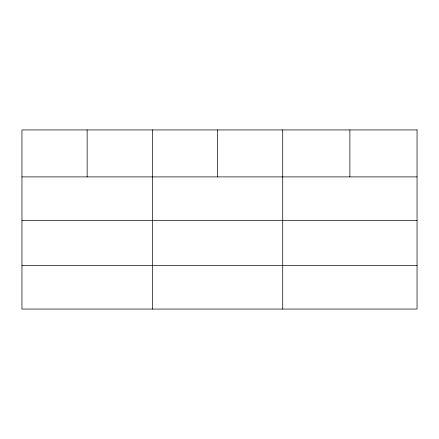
<?xml version="1.0" encoding="UTF-8"?>
<svg xmlns="http://www.w3.org/2000/svg" width="439" height="439" viewBox="0 0 439 439"><rect width="100%" height="100%" fill="white"/><g stroke="black" fill="none" stroke-linecap="round" stroke-linejoin="round"><path stroke-width="0.66" d="M21.95 176.895L417.05 176.895M21.95 220.51L417.05 220.51M21.95 265.447L417.05 265.447M349.883 129.939L349.883 176.895M282.716 129.939L282.716 309.061M217.524 129.939L217.524 176.895M152.333 129.939L152.333 309.061M87.141 129.939L87.141 176.895M417.05 129.939L21.95 129.939L21.95 309.061L417.05 309.061L417.05 129.939"/></g></svg>
